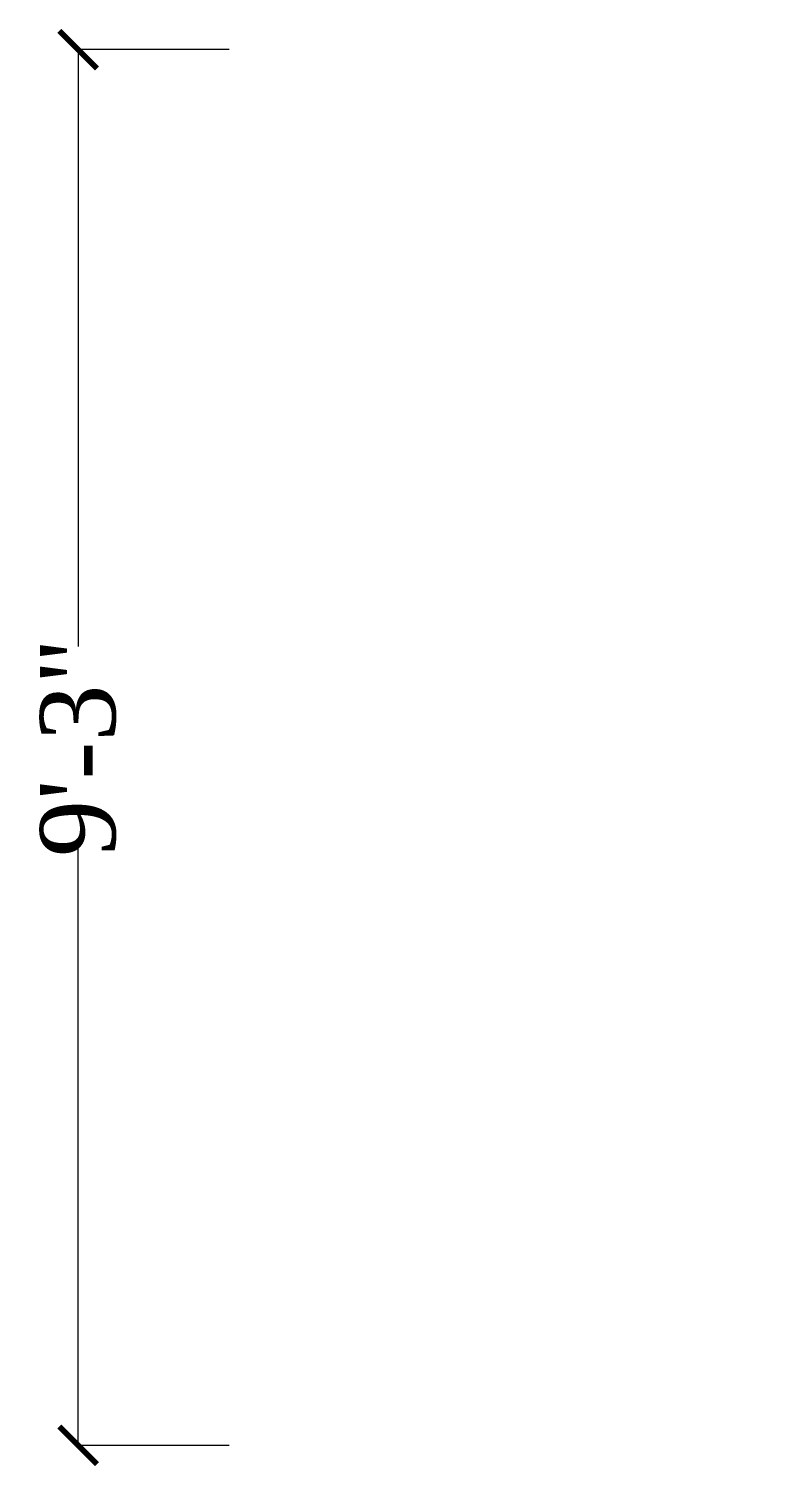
# Model space of a CAD drawing. Header units: inches. Extents: x -163735 to 106394, y -4543 to 35159.
# Drawn here: x 106334.8 to 106394.4, y 2205 to 2319.3 of the extents above; entities that cross this region are included whole.
import ezdxf

# ---------------------------------------------------------------- set-up
doc = ezdxf.new("R2010")
doc.units = ezdxf.units.IN
doc.header["$MEASUREMENT"] = 0
doc.layers.add('LINE', color=130, linetype='Continuous')
doc.layers.add('wall', color=7, linetype='Continuous', lineweight=15)
doc.styles.get("Standard").update_dxf_attribs({"font": 'times.ttf'})
doc.dimstyles.new('STANDARD$0', dxfattribs={"dimtxt": 6, "dimasz": 3, "dimexe": 0, "dimexo": 0, "dimgap": 0, "dimtad": 0, "dimdec": 1, "dimzin": 0, "dimdsep": 46, "dimlunit": 4, "dimtxsty": 'Standard', "dimblk": 'ARCHTICK', "dimcen": 1, "dimclrd": 252, "dimclre": 252, "dimclrt": 3, "dimadec": 0, "dimazin": 3, "dimtfac": 0.5, "dimtdec": 1, "dimtix": 1, "dimtofl": 0, "dimtmove": 0, "dimatfit": 1, "dimldrblk": 'DOT', "dimfxl": 1, "dimtolj": 1, "dimtzin": 0, "dimlwd": 5, "dimlwe": 5, "dimarcsym": 0})

# ---------------------------------------------------------------- blocks, each defined once
blk = doc.blocks.new('_ArchTick')
at = {"layer": 'wall', "color": 0, "lineweight": 18, "const_width": 0.15}
blk.add_lwpolyline([(-0.5, -0.5), (0.5, 0.5)], dxfattribs=at)
blk = doc.blocks.new('*D54')
at = {"layer": 'Defpoints', "color": 0, "ltscale": 0.5, "transparency": 16777216}
for p in [(106394.43, 2317.65), (106338.74, 2206.65), (106394.43, 2206.65)]:
    blk.add_point(p, dxfattribs=at)
at = {"layer": 'LINE', "color": 252, "lineweight": 5, "ltscale": 0.5, "transparency": 16777216}
for p, q in [((106350.74, 2317.65), (106338.74, 2317.65)), ((106338.74, 2317.65), (106338.74, 2270.19)), ((106338.74, 2206.65), (106338.74, 2254.11)), ((106350.74, 2206.65), (106338.74, 2206.65))]:
    blk.add_line(p, q, dxfattribs=at)
at = {"layer": 'LINE', "color": 252, "lineweight": 5, "ltscale": 0.5, "transparency": 16777216, "xscale": 3, "yscale": 3, "zscale": 3}
for p, rotation in [((106338.74, 2317.65), 90), ((106338.74, 2206.65), 270)]:
    blk.add_blockref('_ArchTick', p, dxfattribs=dict(at, rotation=rotation))
at = {"layer": 'LINE', "color": 3, "lineweight": 30, "ltscale": 0.5, "transparency": 16777216, "insert": (106338.74, 2262.15), "char_height": 6, "attachment_point": 5, "rotation": 90}
blk.add_mtext('\\A1;9\'-3"', dxfattribs=at)
blk = doc.blocks.new('_DOT')
at = {"color": 0, "linetype": 'ByBlock'}
blk.add_line((-0.5, 0), (-1, 0), dxfattribs=at)
at = {"color": 0, "linetype": 'ByBlock', "const_width": 0.5}
blk.add_lwpolyline([(-0.25, 0, 1), (0.25, 0, 1)], format="xyb", close=True, dxfattribs=at)

msp = doc.modelspace()

# ---------------------------------------------------------------- dimensions: what is measured, and where the dimension line sits
at = {"layer": 'LINE', "color": 5, "lineweight": 30, "ltscale": 0.5}
dim = msp.add_linear_dim(base=(106338.74, 2206.65), p1=(106394.43, 2317.65), p2=(106394.43, 2206.65), angle=90, dimstyle='STANDARD$0', override={"dimfxl": 12, "dimfxlon": 1}, dxfattribs=at)
dim.commit()
dim.dimension.update_dxf_attribs({"geometry": '*D54', "text_midpoint": (106338.74, 2262.15)})

doc.saveas('drawing.dxf')
